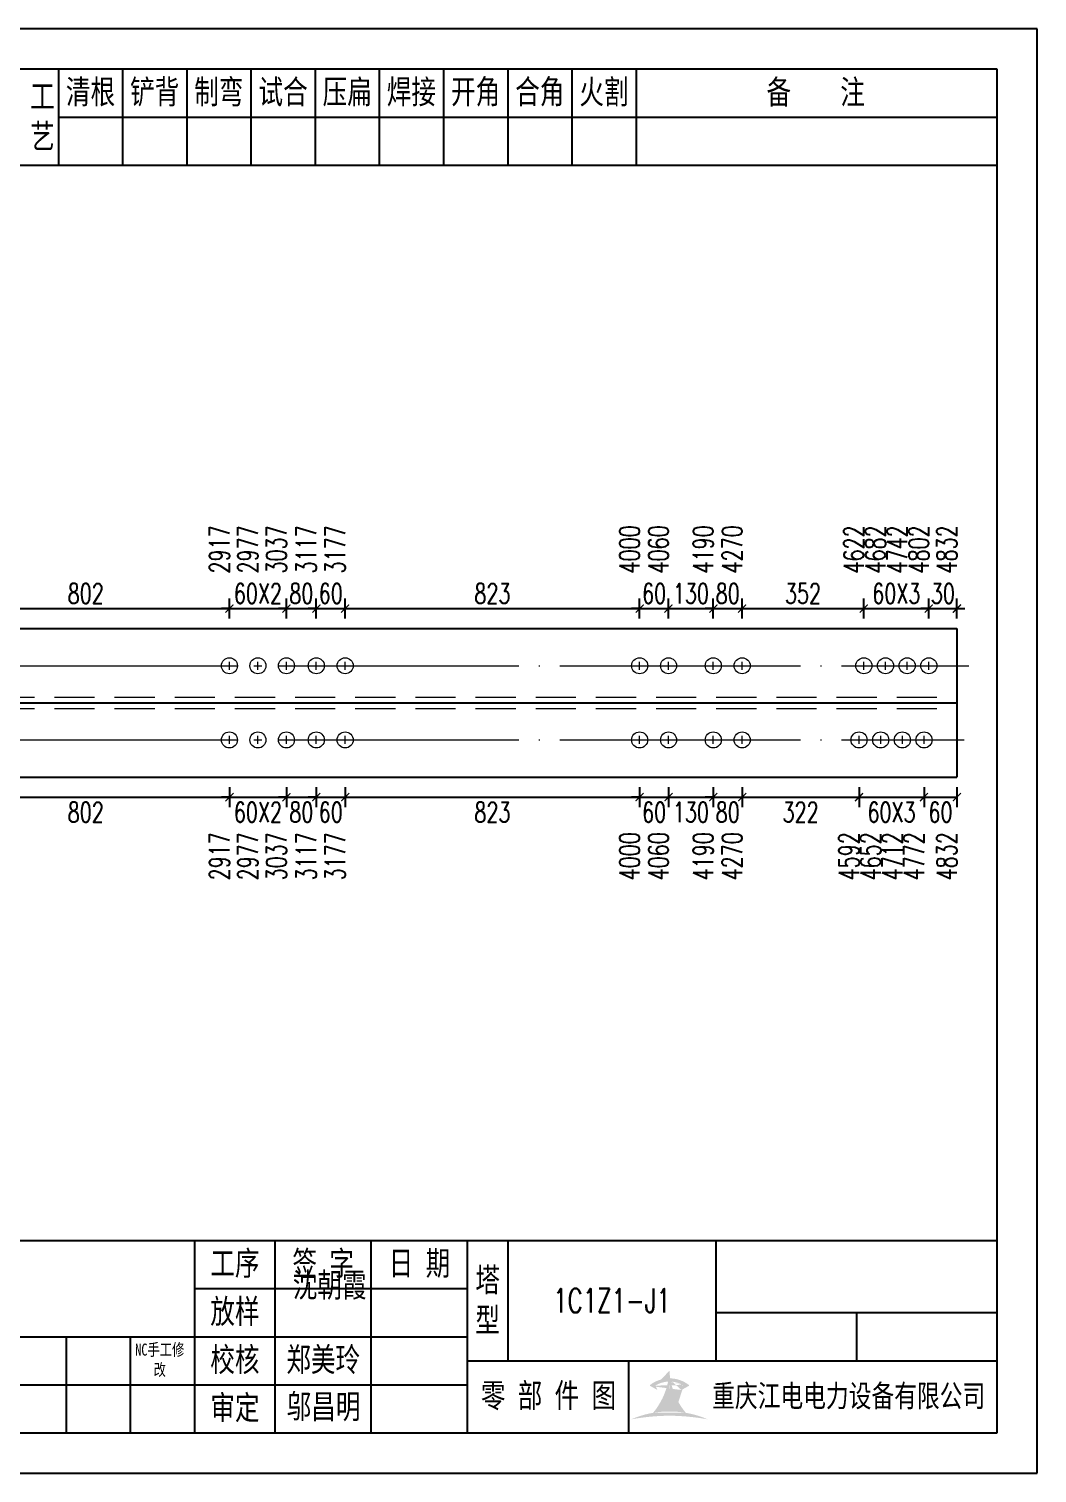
# Model space of a CAD drawing. Header units: millimetres. Extents: x -524 to 9570, y -2481 to 180.
# Drawn here: x 444.3 to 570, y -1800 to -1620 of the extents above; entities that cross this region are included whole.
import ezdxf
from ezdxf.enums import TextEntityAlignment as Align

# ---------------------------------------------------------------- set-up
doc = ezdxf.new("R2010")
doc.units = ezdxf.units.MM
doc.header["$LTSCALE"] = 20
doc.header["$PDMODE"] = 1
doc.linetypes.add('DASHDOT2X', pattern=[1.75, 1.5, -0.125, 0, -0.125])
doc.linetypes.add('HIDDEN', pattern=[0.375, 0.25, -0.125])
for name, color, linetype, lineweight in [('1', 7, 'Continuous', 25), ('11', 1, 'Continuous', 13), ('2', 1, 'HIDDEN', 13), ('5', 7, 'Continuous', 13), ('7', 3, 'DASHDOT2X', 13)]:
    doc.layers.add(name, color=color, linetype=linetype, lineweight=lineweight)
doc.styles.get("Standard").update_dxf_attribs({"font": 'simplex', "width": 0.7, "bigfont": 'gbhzfs.shx'})
doc.styles.add('TITLE_TXT', font='simplex.shx', dxfattribs={"width": 0.75, "height": 2.5, "bigfont": 'gbhzfs.shx'})
doc.dimstyles.new('dimStyle4', dxfattribs={"dimtxt": 2.5, "dimasz": 1, "dimexe": 1.25, "dimexo": 0, "dimgap": 0.63, "dimtad": 2, "dimzin": 0, "dimdsep": 46, "dimtxsty": 'standard', "dimblk": 'ARCHTICK', "dimblk1": 'ARCHTICK', "dimblk2": 'ARCHTICK', "dimcen": 0.09, "dimadec": 0, "dimazin": 0, "dimtfac": 1, "dimtdec": 1, "dimtix": 1, "dimtmove": 2, "dimatfit": 3, "dimfxl": 0, "dimtolj": 1, "dimtzin": 0, "dimarcsym": 0})
doc.dimstyles.get("Standard").update_dxf_attribs({"dimtxt": 2.5, "dimasz": 1, "dimexe": 1.25, "dimexo": 0, "dimgap": 0.63, "dimtad": 1, "dimzin": 0, "dimdsep": 46, "dimtxsty": 'standard', "dimblk": 'ARCHTICK', "dimblk1": 'ARCHTICK', "dimblk2": 'ARCHTICK', "dimcen": 0.09, "dimadec": 0, "dimazin": 0, "dimtfac": 1, "dimtdec": 1, "dimtix": 1, "dimtmove": 2, "dimatfit": 3, "dimfxl": 0, "dimtolj": 1, "dimtzin": 0, "dimarcsym": 0})

# ---------------------------------------------------------------- blocks, each defined once
blk = doc.blocks.new('A$C1E394B87')
for p, q in [((270, 180), (0, 180)), ((270, 0), (270, 180)), ((0, 0), (270, 0))]:
    blk.add_line(p, q)
blk = doc.blocks.new('JgCard')
h = blk.add_hatch(color=256)
edge = h.paths.add_edge_path()
edge.add_arc((223.8016524729837, -21.84717885384339), 29.00860721842082, 79.81716678233735, 89.27812697573944)
edge.add_arc((224.5325955616654, -21.84717885384339), 29.00860721842082, 90.72187302426055, 100.1828332176626)
edge.add_arc((224.0279874541857, -3.830853464385541), 11.50536553551401, 89.30709440376557, 113.6959925615352, ccw=False)
edge.add_arc((224.3062605804644, -3.830853464385541), 11.50536553551401, 66.30400743846491, 90.69290559623443, ccw=False)
edge = h.paths.add_edge_path()
edge.add_arc((233.0302112674253, 13.18449056462987), 8.873034629199061, 191.5208225546964, 219.6965150385776)
edge.add_arc((215.3040367672247, 13.18449056462987), 8.873034629199061, 320.3034849614224, 348.4791774453036)
edge.add_arc((214.0326012329333, 11.43447699248611), 10.13453382683302, 338.1301204334909, 359.9154198731663)
edge.add_arc((234.3016468017167, 11.43447699248611), 10.13453382683302, 180.0845801266699, 201.8698795665091)
edge.add_line((225.937925765641, 10.90576856469295), (225.6552856147136, 10.35609493506945))
edge.add_arc((224.1679533083088, 7.853493107532699), 3.957321353349253, 91.41975307934291, 127.4827228769255)
edge.add_arc((215.3040367672247, 13.18449056462987), 8.873034629199061, 351.0860103832611, 357.2867084751834)
edge.add_line((222.396322269009, 10.90576856469295), (222.6789624199364, 10.35609493506945))
edge.add_line((222.6789624199364, 10.35609493506945), (221.7697188924139, 10.86032854938844))
edge.add_line((225.6552856147136, 10.35609493506945), (226.5654915637542, 10.86086227359522))
edge.add_arc((224.2330238305049, 7.883670059543192), 3.536460377387214, 93.80567765797379, 121.2894356209631)
edge.add_arc((224.1012242041452, 7.883670059543192), 3.536460377387214, 58.7105643790368, 86.1943223420262)
edge.add_arc((224.1679533083088, 7.853493107532699), 3.957321353349253, 52.53023982105776, 88.60436076552203)
edge.add_arc((233.0302112674253, 13.18449056462987), 8.873034629199061, 182.7132915248167, 188.9137221835162)
edge.add_line((224.1671240173246, 11.44943760304955), (224.1671240173246, 11.41951638194644))
blk.add_hatch(color=256).paths.add_polyline_path([(224.1671240173246, 11.41951638190653, 0.09534363958971465), (224.8964730213393, 7.65936347788454, -0.02857973389665951), (226.2029576453306, 7.517096850535836, -0.1235627947319866), (224.3359488967444, 11.41233217421416, -0.1204986991669159), (225.937925765641, 10.90576856469295), (225.6552856147136, 10.35609493506945), (226.5654915637542, 10.86086227359522, 0.5402417223769541), (226.575360567148, 10.99431825130466, 0.158715983985349), (224.2643381876442, 11.80964050730302, -0.02706108524003999), (224.1671240173246, 12.76445731824299, -0.02706225299216489), (224.0699034296731, 11.80959959181416, 0.1586661026302013), (221.7598355252794, 10.99377351487396, 0.5401762534625951), (221.7697205382283, 10.86032763670437, -5.881062471050359e-06), (221.7697188924139, 10.86032854938844), (222.6789624199364, 10.35609493506945), (222.396322269009, 10.90576856469295, -0.1204986991669226), (223.9982991379056, 11.41233217421416, -0.1235627947319868), (222.1312903893195, 7.517096850535836, -0.0285797338966575), (223.4377750133108, 7.65936347788454, 0.09534363958971454)])
for p, q in [((265, 175), (25, 175)), ((148, 175), (148, 163)), ((156, 175), (156, 163)), ((164, 175), (164, 163)), ((172, 175), (172, 163)), ((180, 175), (180, 163)), ((188, 175), (188, 163)), ((196, 175), (196, 163)), ((204, 175), (204, 163)), ((212, 175), (212, 163)), ((220, 175), (220, 163)), ((265, 5), (265, 175)), ((148, 169), (265, 169)), ((25, 163), (265, 163)), ((25, 29), (265, 29)), ((165, 5), (165, 29)), ((175, 5), (175, 29)), ((187, 5), (187, 29)), ((199, 5), (199, 29)), ((204, 29), (204, 14)), ((230, 14), (230, 29)), ((165, 23), (199, 23)), ((230, 20), (265, 20)), ((247.5, 20), (247.5, 14)), ((67, 17), (165, 17)), ((149, 5), (149, 17)), ((157, 5), (157, 17)), ((165, 17), (199, 17)), ((199, 14), (265, 14)), ((219.0802760739607, 14), (219.0802760739607, 5)), ((65, 11), (165, 11)), ((165, 11), (199, 11)), ((25, 5), (265, 5))]:
    blk.add_line(p, q)
blk.add_point((145, 96))
blk.add_blockref('A$C1E394B87', (0, 0))
at = {"attachment_point": 5, "style": 'TITLE_TXT'}
for s, insert, char_height, width in [('{\\fSimHei|b0|i0|c134|p2;工\\P艺}', (146, 169), 3, 4), ('{\\fSimHei|b0|i0|c134|p2;清根}', (152, 172), 3, 8), ('{\\fSimHei|b0|i0|c134|p2;铲背}', (160, 172), 3, 8), ('{\\fSimHei|b0|i0|c134|p2;制弯}', (168, 172), 3, 8.000000000000028), ('{\\fSimHei|b0|i0|c134|p2;试合}', (176, 172), 3, 8), ('{\\fSimHei|b0|i0|c134|p2;压扁}', (184, 172), 3, 8), ('{\\fSimHei|b0|i0|c134|p2;焊接}', (192, 172), 3, 8), ('{\\fSimHei|b0|i0|c134|p2;开角}', (200, 172), 3, 8.000000000000057), ('{\\fSimHei|b0|i0|c134|p2;合角}', (208, 172), 3, 8), ('{\\fSimHei|b0|i0|c134|p2;火割}', (216, 172), 3, 8), ('{\\fSimHei|b0|i0|c134|p2;备    注}', (242.3967818627186, 171.9765054582008), 3, 22), ('{\\fSimHei|b0|i0|c134|p2;工序}', (170, 26), 3, 10), ('{\\fSimHei|b0|i0|c134|p2;签 字}', (181, 26), 3, 12), ('{\\fSimHei|b0|i0|c134|p2;日 期}', (193, 26), 3, 12), ('{\\fSimHei|b0|i0|c134|p2;^I沈朝霞}', (181.0520504248258, 23.27747906449889), 3, 12), ('{\\fSimHei|b0|i0|c134|p2;塔\\P型}', (201.5, 21.5), 3, 5.000000000000028), ('{\\fSimHei|b0|i0|c134|p2;放样}', (170, 20), 3, 10), ('{\\fSimHei|b0|i0|c134|p2;NC手工修改}', (160.6311373906198, 14.05820252967675), 1.5, 6.204069777279955), ('{\\fSimHei|b0|i0|c134|p2;校核}', (170, 14), 3, 10.00000000000003), ('{\\fSimHei|b0|i0|c134|p2;郑美玲}', (181, 14), 3, 12), ('{\\fSimHei|b0|i0|c134|p2;零 部 件 图}', (209.0827348158753, 9.5), 3, 30.76131175444226), ('{\\fSimHei|b0|i0|c134|p2;重庆江电电力设备有限公司}', (246.5086378857131, 9.475432444103376), 2.772000000000001, 63.29400000000002), ('{\\fSimHei|b0|i0|c134|p2;审定}', (170, 8), 3, 10), ('{\\fSimHei|b0|i0|c134|p2;邬昌明}', (181.0428184060297, 8.12303372435349), 3, 12)]:
    blk.add_mtext(s, dxfattribs=dict(at, insert=insert, char_height=char_height, width=width))
blk = doc.blocks.new('M20')
for p, q in [((-0.5, 0), (0.5, 0)), ((0, -0.5), (0, 0.5))]:
    blk.add_line(p, q)
blk.add_circle((0, 0), 1)
blk = doc.blocks.new('_ArchTick')
at = {"color": 0, "linetype": 'ByBlock', "const_width": 0.15}
blk.add_lwpolyline([(-0.5, -0.5), (0.5, 0.5)], dxfattribs=at)
blk = doc.blocks.new('*D1029')
at = {"layer": '11', "color": 0, "lineweight": -2}
for p, q in [((433.4837311065021, -1714.500012380202), (433.4837311065021, -1717.000012380202)), ((469.3161072532239, -1714.500012380202), (469.3161072532239, -1717.000012380202)), ((433.4837311065021, -1715.750012380202), (469.3161072532239, -1715.750012380202))]:
    blk.add_line(p, q, dxfattribs=at)
at = {"layer": 'Defpoints', "color": 0}
for p in [(433.4837311065021, -1714.500012380202), (469.3161072532239, -1714.500012380202), (469.3161072532239, -1715.750012380202)]:
    blk.add_point(p, dxfattribs=at)
at = {"layer": '11', "color": 0, "lineweight": -2, "rotation": 180}
blk.add_blockref('_ArchTick', (433.4837311065021, -1715.750012380202), dxfattribs=at)
at = {"layer": '11', "color": 0, "lineweight": -2}
blk.add_blockref('_ArchTick', (469.3161072532239, -1715.750012380202), dxfattribs=at)
at = {"layer": '11', "color": 0, "insert": (451.399919179863, -1717.630012380202), "char_height": 2.5, "attachment_point": 5}
blk.add_mtext('\\A1;802', dxfattribs=at)
blk = doc.blocks.new('*D1030')
at = {"layer": '11', "color": 0, "lineweight": -2}
for p, q in [((469.3161072532239, -1714.500012380202), (469.3161072532239, -1717.000012380202)), ((476.4161072532224, -1714.500012380202), (476.4161072532224, -1717.000012380202)), ((469.3161072532239, -1715.750012380202), (468.3161072532239, -1715.750012380202)), ((469.3161072532239, -1715.750012380202), (476.4161072532224, -1715.750012380202)), ((476.4161072532224, -1715.750012380202), (477.4161072532224, -1715.750012380202))]:
    blk.add_line(p, q, dxfattribs=at)
at = {"layer": 'Defpoints', "color": 0}
for p in [(469.3161072532239, -1714.500012380202), (476.4161072532224, -1714.500012380202), (476.4161072532224, -1715.750012380202)]:
    blk.add_point(p, dxfattribs=at)
at = {"layer": '11', "color": 0, "lineweight": -2}
blk.add_blockref('_ArchTick', (469.3161072532239, -1715.750012380202), dxfattribs=at)
at = {"layer": '11', "color": 0, "lineweight": -2, "rotation": 180}
blk.add_blockref('_ArchTick', (476.4161072532224, -1715.750012380202), dxfattribs=at)
at = {"layer": '11', "color": 0, "insert": (472.8661072532232, -1717.630012380202), "char_height": 2.5, "attachment_point": 5}
blk.add_mtext('\\A1;60X2', dxfattribs=at)
blk = doc.blocks.new('*D1031')
at = {"layer": '11', "color": 0, "lineweight": -2}
for p, q in [((476.4161072532224, -1714.500012380202), (476.4161072532224, -1717.000012380202)), ((480.1412591965418, -1714.500012380202), (480.1412591965418, -1717.000012380202)), ((476.4161072532224, -1715.750012380202), (475.4161072532224, -1715.750012380202)), ((476.4161072532224, -1715.750012380202), (480.1412591965418, -1715.750012380202)), ((480.1412591965418, -1715.750012380202), (481.1412591965418, -1715.750012380202))]:
    blk.add_line(p, q, dxfattribs=at)
at = {"layer": 'Defpoints', "color": 0}
for p in [(476.4161072532224, -1714.500012380202), (480.1412591965418, -1714.500012380202), (480.1412591965418, -1715.750012380202)]:
    blk.add_point(p, dxfattribs=at)
at = {"layer": '11', "color": 0, "lineweight": -2}
blk.add_blockref('_ArchTick', (476.4161072532224, -1715.750012380202), dxfattribs=at)
at = {"layer": '11', "color": 0, "lineweight": -2, "rotation": 180}
blk.add_blockref('_ArchTick', (480.1412591965418, -1715.750012380202), dxfattribs=at)
at = {"layer": '11', "color": 0, "insert": (478.2786832248821, -1717.630012380202), "char_height": 2.5, "attachment_point": 5}
blk.add_mtext('\\A1;80', dxfattribs=at)
blk = doc.blocks.new('*D1032')
at = {"layer": '11', "color": 0, "lineweight": -2}
for p, q in [((480.1412591965418, -1714.500012380202), (480.1412591965418, -1717.000012380202)), ((483.7412591965403, -1714.500012380202), (483.7412591965403, -1717.000012380202)), ((480.1412591965418, -1715.750012380202), (479.1412591965418, -1715.750012380202)), ((480.1412591965418, -1715.750012380202), (483.7412591965403, -1715.750012380202)), ((483.7412591965403, -1715.750012380202), (484.7412591965403, -1715.750012380202))]:
    blk.add_line(p, q, dxfattribs=at)
at = {"layer": 'Defpoints', "color": 0}
for p in [(480.1412591965418, -1714.500012380202), (483.7412591965403, -1714.500012380202), (483.7412591965403, -1715.750012380202)]:
    blk.add_point(p, dxfattribs=at)
at = {"layer": '11', "color": 0, "lineweight": -2}
blk.add_blockref('_ArchTick', (480.1412591965418, -1715.750012380202), dxfattribs=at)
at = {"layer": '11', "color": 0, "lineweight": -2, "rotation": 180}
blk.add_blockref('_ArchTick', (483.7412591965403, -1715.750012380202), dxfattribs=at)
at = {"layer": '11', "color": 0, "insert": (481.9412591965411, -1717.630012380202), "char_height": 2.5, "attachment_point": 5}
blk.add_mtext('\\A1;60', dxfattribs=at)
blk = doc.blocks.new('*D1033')
at = {"layer": '11', "color": 0, "lineweight": -2}
for p, q in [((483.7412591965403, -1714.500012380202), (483.7412591965403, -1717.000012380202)), ((520.4514877283837, -1714.500012380202), (520.4514877283837, -1717.000012380202)), ((483.7412591965403, -1715.750012380202), (520.4514877283837, -1715.750012380202))]:
    blk.add_line(p, q, dxfattribs=at)
at = {"layer": 'Defpoints', "color": 0}
for p in [(483.7412591965403, -1714.500012380202), (520.4514877283837, -1714.500012380202), (520.4514877283837, -1715.750012380202)]:
    blk.add_point(p, dxfattribs=at)
at = {"layer": '11', "color": 0, "lineweight": -2, "rotation": 180}
blk.add_blockref('_ArchTick', (483.7412591965403, -1715.750012380202), dxfattribs=at)
at = {"layer": '11', "color": 0, "lineweight": -2}
blk.add_blockref('_ArchTick', (520.4514877283837, -1715.750012380202), dxfattribs=at)
at = {"layer": '11', "color": 0, "insert": (502.096373462462, -1717.630012380202), "char_height": 2.5, "attachment_point": 5}
blk.add_mtext('\\A1;823', dxfattribs=at)
blk = doc.blocks.new('*D1034')
at = {"layer": '11', "color": 0, "lineweight": -2}
for p, q in [((520.4514877283837, -1714.500012380202), (520.4514877283837, -1717.000012380202)), ((524.0514877283822, -1714.500012380202), (524.0514877283822, -1717.000012380202)), ((520.4514877283837, -1715.750012380202), (519.4514877283837, -1715.750012380202)), ((520.4514877283837, -1715.750012380202), (524.0514877283822, -1715.750012380202)), ((524.0514877283822, -1715.750012380202), (525.0514877283822, -1715.750012380202))]:
    blk.add_line(p, q, dxfattribs=at)
at = {"layer": 'Defpoints', "color": 0}
for p in [(520.4514877283837, -1714.500012380202), (524.0514877283822, -1714.500012380202), (524.0514877283822, -1715.750012380202)]:
    blk.add_point(p, dxfattribs=at)
at = {"layer": '11', "color": 0, "lineweight": -2}
blk.add_blockref('_ArchTick', (520.4514877283837, -1715.750012380202), dxfattribs=at)
at = {"layer": '11', "color": 0, "lineweight": -2, "rotation": 180}
blk.add_blockref('_ArchTick', (524.0514877283822, -1715.750012380202), dxfattribs=at)
at = {"layer": '11', "color": 0, "insert": (522.2514877283829, -1717.630012380202), "char_height": 2.5, "attachment_point": 5}
blk.add_mtext('\\A1;60', dxfattribs=at)
blk = doc.blocks.new('*D1035')
at = {"layer": '11', "color": 0, "lineweight": -2}
for p, q in [((524.0514877283822, -1714.500012380202), (524.0514877283822, -1717.000012380202)), ((529.6300115795857, -1714.500012380202), (529.6300115795857, -1717.000012380202)), ((524.0514877283822, -1715.750012380202), (529.6300115795857, -1715.750012380202))]:
    blk.add_line(p, q, dxfattribs=at)
at = {"layer": 'Defpoints', "color": 0}
for p in [(524.0514877283822, -1714.500012380202), (529.6300115795857, -1714.500012380202), (529.6300115795857, -1715.750012380202)]:
    blk.add_point(p, dxfattribs=at)
at = {"layer": '11', "color": 0, "lineweight": -2, "rotation": 180}
blk.add_blockref('_ArchTick', (524.0514877283822, -1715.750012380202), dxfattribs=at)
at = {"layer": '11', "color": 0, "lineweight": -2}
blk.add_blockref('_ArchTick', (529.6300115795857, -1715.750012380202), dxfattribs=at)
at = {"layer": '11', "color": 0, "insert": (526.840749653984, -1717.630012380202), "char_height": 2.5, "attachment_point": 5}
blk.add_mtext('\\A1;130', dxfattribs=at)
blk = doc.blocks.new('*D1036')
at = {"layer": '11', "color": 0, "lineweight": -2}
for p, q in [((529.6300115795857, -1714.500012380202), (529.6300115795857, -1717.000012380202)), ((533.2300115795879, -1714.500012380202), (533.2300115795879, -1717.000012380202)), ((529.6300115795857, -1715.750012380202), (528.6300115795857, -1715.750012380202)), ((529.6300115795857, -1715.750012380202), (533.2300115795879, -1715.750012380202)), ((533.2300115795879, -1715.750012380202), (534.2300115795879, -1715.750012380202))]:
    blk.add_line(p, q, dxfattribs=at)
at = {"layer": 'Defpoints', "color": 0}
for p in [(529.6300115795857, -1714.500012380202), (533.2300115795879, -1714.500012380202), (533.2300115795879, -1715.750012380202)]:
    blk.add_point(p, dxfattribs=at)
at = {"layer": '11', "color": 0, "lineweight": -2}
blk.add_blockref('_ArchTick', (529.6300115795857, -1715.750012380202), dxfattribs=at)
at = {"layer": '11', "color": 0, "lineweight": -2, "rotation": 180}
blk.add_blockref('_ArchTick', (533.2300115795879, -1715.750012380202), dxfattribs=at)
at = {"layer": '11', "color": 0, "insert": (531.4300115795868, -1717.630012380202), "char_height": 2.5, "attachment_point": 5}
blk.add_mtext('\\A1;80', dxfattribs=at)
blk = doc.blocks.new('*D1037')
at = {"layer": '11', "color": 0, "lineweight": -2}
for p, q in [((533.2300115795879, -1714.500012380202), (533.2300115795879, -1717.000012380202)), ((547.8000266050767, -1714.500012380202), (547.8000266050767, -1717.000012380202)), ((533.2300115795879, -1715.750012380202), (547.8000266050767, -1715.750012380202))]:
    blk.add_line(p, q, dxfattribs=at)
at = {"layer": 'Defpoints', "color": 0}
for p in [(533.2300115795879, -1714.500012380202), (547.8000266050767, -1714.500012380202), (547.8000266050767, -1715.750012380202)]:
    blk.add_point(p, dxfattribs=at)
at = {"layer": '11', "color": 0, "lineweight": -2, "rotation": 180}
blk.add_blockref('_ArchTick', (533.2300115795879, -1715.750012380202), dxfattribs=at)
at = {"layer": '11', "color": 0, "lineweight": -2}
blk.add_blockref('_ArchTick', (547.8000266050767, -1715.750012380202), dxfattribs=at)
at = {"layer": '11', "color": 0, "insert": (540.5150190923323, -1717.630012380202), "char_height": 2.5, "attachment_point": 5}
blk.add_mtext('\\A1;322', dxfattribs=at)
blk = doc.blocks.new('*D1038')
at = {"layer": '11', "color": 0, "lineweight": -2}
for p, q in [((547.8000266050767, -1714.500012380202), (547.8000266050767, -1717.000012380202)), ((555.9000266050789, -1714.500012380202), (555.9000266050789, -1717.000012380202)), ((547.8000266050767, -1715.750012380202), (555.9000266050789, -1715.750012380202))]:
    blk.add_line(p, q, dxfattribs=at)
at = {"layer": 'Defpoints', "color": 0}
for p in [(547.8000266050767, -1714.500012380202), (555.9000266050789, -1714.500012380202), (555.9000266050789, -1715.750012380202)]:
    blk.add_point(p, dxfattribs=at)
at = {"layer": '11', "color": 0, "lineweight": -2, "rotation": 180}
blk.add_blockref('_ArchTick', (547.8000266050767, -1715.750012380202), dxfattribs=at)
at = {"layer": '11', "color": 0, "lineweight": -2}
blk.add_blockref('_ArchTick', (555.9000266050789, -1715.750012380202), dxfattribs=at)
at = {"layer": '11', "color": 0, "insert": (551.8500266050778, -1717.630012380202), "char_height": 2.5, "attachment_point": 5}
blk.add_mtext('\\A1;60X3', dxfattribs=at)
blk = doc.blocks.new('*D1039')
at = {"layer": '11', "color": 0, "lineweight": -2}
for p, q in [((555.9000266050789, -1714.500012380202), (555.9000266050789, -1717.000012380202)), ((560.0000266050774, -1714.500012380202), (560.0000266050774, -1717.000012380202)), ((555.9000266050789, -1715.750012380202), (560.0000266050774, -1715.750012380202))]:
    blk.add_line(p, q, dxfattribs=at)
at = {"layer": 'Defpoints', "color": 0}
for p in [(555.9000266050789, -1714.500012380202), (560.0000266050774, -1714.500012380202), (560.0000266050774, -1715.750012380202)]:
    blk.add_point(p, dxfattribs=at)
at = {"layer": '11', "color": 0, "lineweight": -2, "rotation": 180}
blk.add_blockref('_ArchTick', (555.9000266050789, -1715.750012380202), dxfattribs=at)
at = {"layer": '11', "color": 0, "lineweight": -2}
blk.add_blockref('_ArchTick', (560.0000266050774, -1715.750012380202), dxfattribs=at)
at = {"layer": '11', "color": 0, "insert": (557.9500266050782, -1717.630012380202), "char_height": 2.5, "attachment_point": 5}
blk.add_mtext('\\A1;60', dxfattribs=at)
blk = doc.blocks.new('*D1047')
at = {"layer": '11', "color": 0, "lineweight": -2}
for p, q in [((469.3161072532239, -1693.500012380202), (469.3161072532239, -1691.000012380202)), ((476.4161072532224, -1693.500012380202), (476.4161072532224, -1691.000012380202)), ((469.3161072532239, -1692.250012380202), (468.3161072532239, -1692.250012380202)), ((469.3161072532239, -1692.250012380202), (476.4161072532224, -1692.250012380202)), ((476.4161072532224, -1692.250012380202), (477.4161072532224, -1692.250012380202))]:
    blk.add_line(p, q, dxfattribs=at)
at = {"layer": 'Defpoints', "color": 0}
for p in [(469.3161072532239, -1693.500012380202), (476.4161072532224, -1692.250012380202), (476.4161072532224, -1693.500012380202)]:
    blk.add_point(p, dxfattribs=at)
at = {"layer": '11', "color": 0, "lineweight": -2}
blk.add_blockref('_ArchTick', (469.3161072532239, -1692.250012380202), dxfattribs=at)
at = {"layer": '11', "color": 0, "lineweight": -2, "rotation": 180}
blk.add_blockref('_ArchTick', (476.4161072532224, -1692.250012380202), dxfattribs=at)
at = {"layer": '11', "color": 0, "insert": (472.8661072532232, -1690.370012380202), "char_height": 2.5, "attachment_point": 5}
blk.add_mtext('\\A1;60X2', dxfattribs=at)
blk = doc.blocks.new('*D1048')
at = {"layer": '11', "color": 0, "lineweight": -2}
for p, q in [((476.4161072532224, -1693.500012380202), (476.4161072532224, -1691.000012380202)), ((480.1412591965418, -1693.500012380202), (480.1412591965418, -1691.000012380202)), ((476.4161072532224, -1692.250012380202), (475.4161072532224, -1692.250012380202)), ((476.4161072532224, -1692.250012380202), (480.1412591965418, -1692.250012380202)), ((480.1412591965418, -1692.250012380202), (481.1412591965418, -1692.250012380202))]:
    blk.add_line(p, q, dxfattribs=at)
at = {"layer": 'Defpoints', "color": 0}
for p in [(476.4161072532224, -1693.500012380202), (480.1412591965418, -1692.250012380202), (480.1412591965418, -1693.500012380202)]:
    blk.add_point(p, dxfattribs=at)
at = {"layer": '11', "color": 0, "lineweight": -2}
blk.add_blockref('_ArchTick', (476.4161072532224, -1692.250012380202), dxfattribs=at)
at = {"layer": '11', "color": 0, "lineweight": -2, "rotation": 180}
blk.add_blockref('_ArchTick', (480.1412591965418, -1692.250012380202), dxfattribs=at)
at = {"layer": '11', "color": 0, "insert": (478.2786832248821, -1690.370012380202), "char_height": 2.5, "attachment_point": 5}
blk.add_mtext('\\A1;80', dxfattribs=at)
blk = doc.blocks.new('*D1049')
at = {"layer": '11', "color": 0, "lineweight": -2}
for p, q in [((480.1412591965418, -1693.500012380202), (480.1412591965418, -1691.000012380202)), ((483.7412591965403, -1693.500012380202), (483.7412591965403, -1691.000012380202)), ((480.1412591965418, -1692.250012380202), (479.1412591965418, -1692.250012380202)), ((480.1412591965418, -1692.250012380202), (483.7412591965403, -1692.250012380202)), ((483.7412591965403, -1692.250012380202), (484.7412591965403, -1692.250012380202))]:
    blk.add_line(p, q, dxfattribs=at)
at = {"layer": 'Defpoints', "color": 0}
for p in [(480.1412591965418, -1693.500012380202), (483.7412591965403, -1692.250012380202), (483.7412591965403, -1693.500012380202)]:
    blk.add_point(p, dxfattribs=at)
at = {"layer": '11', "color": 0, "lineweight": -2}
blk.add_blockref('_ArchTick', (480.1412591965418, -1692.250012380202), dxfattribs=at)
at = {"layer": '11', "color": 0, "lineweight": -2, "rotation": 180}
blk.add_blockref('_ArchTick', (483.7412591965403, -1692.250012380202), dxfattribs=at)
at = {"layer": '11', "color": 0, "insert": (481.9412591965411, -1690.370012380202), "char_height": 2.5, "attachment_point": 5}
blk.add_mtext('\\A1;60', dxfattribs=at)
blk = doc.blocks.new('*D1051')
at = {"layer": '11', "color": 0, "lineweight": -2}
for p, q in [((520.4514877283837, -1693.500012380202), (520.4514877283837, -1691.000012380202)), ((524.0514877283822, -1693.500012380202), (524.0514877283822, -1691.000012380202)), ((520.4514877283837, -1692.250012380202), (519.4514877283837, -1692.250012380202)), ((520.4514877283837, -1692.250012380202), (524.0514877283822, -1692.250012380202)), ((524.0514877283822, -1692.250012380202), (525.0514877283822, -1692.250012380202))]:
    blk.add_line(p, q, dxfattribs=at)
at = {"layer": 'Defpoints', "color": 0}
for p in [(520.4514877283837, -1693.500012380202), (524.0514877283822, -1692.250012380202), (524.0514877283822, -1693.500012380202)]:
    blk.add_point(p, dxfattribs=at)
at = {"layer": '11', "color": 0, "lineweight": -2}
blk.add_blockref('_ArchTick', (520.4514877283837, -1692.250012380202), dxfattribs=at)
at = {"layer": '11', "color": 0, "lineweight": -2, "rotation": 180}
blk.add_blockref('_ArchTick', (524.0514877283822, -1692.250012380202), dxfattribs=at)
at = {"layer": '11', "color": 0, "insert": (522.2514877283829, -1690.370012380202), "char_height": 2.5, "attachment_point": 5}
blk.add_mtext('\\A1;60', dxfattribs=at)
blk = doc.blocks.new('*D1053')
at = {"layer": '11', "color": 0, "lineweight": -2}
for p, q in [((529.6300115795857, -1693.500012380202), (529.6300115795857, -1691.000012380202)), ((533.2300115795879, -1693.500012380202), (533.2300115795879, -1691.000012380202)), ((529.6300115795857, -1692.250012380202), (528.6300115795857, -1692.250012380202)), ((529.6300115795857, -1692.250012380202), (533.2300115795879, -1692.250012380202)), ((533.2300115795879, -1692.250012380202), (534.2300115795879, -1692.250012380202))]:
    blk.add_line(p, q, dxfattribs=at)
at = {"layer": 'Defpoints', "color": 0}
for p in [(529.6300115795857, -1693.500012380202), (533.2300115795879, -1692.250012380202), (533.2300115795879, -1693.500012380202)]:
    blk.add_point(p, dxfattribs=at)
at = {"layer": '11', "color": 0, "lineweight": -2}
blk.add_blockref('_ArchTick', (529.6300115795857, -1692.250012380202), dxfattribs=at)
at = {"layer": '11', "color": 0, "lineweight": -2, "rotation": 180}
blk.add_blockref('_ArchTick', (533.2300115795879, -1692.250012380202), dxfattribs=at)
at = {"layer": '11', "color": 0, "insert": (531.4300115795868, -1690.370012380202), "char_height": 2.5, "attachment_point": 5}
blk.add_mtext('\\A1;80', dxfattribs=at)
blk = doc.blocks.new('*D1056')
at = {"layer": '11', "color": 0, "lineweight": -2}
for p, q in [((556.5000266050774, -1693.500012380202), (556.5000266050774, -1691.000012380202)), ((560.0000266050774, -1693.500012380202), (560.0000266050774, -1691.000012380202)), ((556.5000266050774, -1692.250012380202), (555.5000266050774, -1692.250012380202)), ((556.5000266050774, -1692.250012380202), (560.0000266050774, -1692.250012380202)), ((560.0000266050774, -1692.250012380202), (561.0000266050774, -1692.250012380202))]:
    blk.add_line(p, q, dxfattribs=at)
at = {"layer": 'Defpoints', "color": 0}
for p in [(556.5000266050774, -1693.500012380202), (560.0000266050774, -1692.250012380202), (560.0000266050774, -1693.500012380202)]:
    blk.add_point(p, dxfattribs=at)
at = {"layer": '11', "color": 0, "lineweight": -2}
blk.add_blockref('_ArchTick', (556.5000266050774, -1692.250012380202), dxfattribs=at)
at = {"layer": '11', "color": 0, "lineweight": -2, "rotation": 180}
blk.add_blockref('_ArchTick', (560.0000266050774, -1692.250012380202), dxfattribs=at)
at = {"layer": '11', "color": 0, "insert": (558.2500266050774, -1690.370012380202), "char_height": 2.5, "attachment_point": 5}
blk.add_mtext('\\A1;30', dxfattribs=at)

msp = doc.modelspace()

# ---------------------------------------------------------------- linework, layer by layer
at = {"layer": '1'}
for p, q in [((335.0000266050774, -1694.750012380202), (560.0000266050774, -1694.750012380202)), ((560.0000266050774, -1694.750012380202), (560.0000266050774, -1713.250012380202)), ((335.0000266050774, -1704.000012380202), (560.0000266050774, -1704.000012380202)), ((335.0000266050774, -1713.250012380202), (560.0000266050774, -1713.250012380202))]:
    msp.add_line(p, q, dxfattribs=at)
at = {"layer": '2'}
for p, q in [((335.0000266050774, -1703.306262380202), (560.0000266050774, -1703.306262380202)), ((335.0000266050774, -1704.693762380202), (560.0000266050774, -1704.693762380202))]:
    msp.add_line(p, q, dxfattribs=at)
at = {"layer": '7'}
for p, q in [((335.0000266050774, -1699.375012380202), (561.5000266050774, -1699.375012380202)), ((335.0000266050774, -1708.625012380202), (560.9000266050789, -1708.625012380202))]:
    msp.add_line(p, q, dxfattribs=at)

# ---------------------------------------------------------------- block references
at = {"layer": '1'}
msp.add_blockref('JgCard', (300.0000266050774, -1800.000012380202), dxfattribs=at)
at = {"layer": '5'}
for p in [(469.3161072532239, -1699.375012380202), (472.8661072532232, -1699.375012380202), (476.4161072532224, -1699.375012380202), (480.1412591965418, -1699.375012380202), (483.7412591965403, -1699.375012380202), (520.4514877283837, -1699.375012380202), (524.0514877283822, -1699.375012380202), (529.6300115795857, -1699.375012380202), (533.2300115795879, -1699.375012380202), (548.4000266050789, -1699.375012380202), (551.100026605076, -1699.375012380202), (553.8000266050767, -1699.375012380202), (556.5000266050774, -1699.375012380202), (469.3161072532239, -1708.625012380202), (472.8661072532232, -1708.625012380202), (476.4161072532224, -1708.625012380202), (480.1412591965418, -1708.625012380202), (483.7412591965403, -1708.625012380202), (520.4514877283837, -1708.625012380202), (524.0514877283822, -1708.625012380202), (529.6300115795857, -1708.625012380202), (533.2300115795879, -1708.625012380202), (547.8000266050767, -1708.625012380202), (550.5000266050774, -1708.625012380202), (553.2000266050782, -1708.625012380202), (555.9000266050789, -1708.625012380202)]:
    msp.add_blockref('M20', p, dxfattribs=at)

# ---------------------------------------------------------------- texts
at = {"layer": '1', "width": 0.7}
for s, p in [('2917', (469.3161072532239, -1687.875012380202)), ('2977', (472.8661072532232, -1687.875012380202)), ('3037', (476.4161072532224, -1687.875012380202)), ('3117', (480.1412591965418, -1687.875012380202)), ('3177', (483.7412591965403, -1687.875012380202)), ('4000', (520.4514877283837, -1687.875012380202)), ('4060', (524.0514877283822, -1687.875012380202)), ('4190', (529.6300115795857, -1687.875012380202)), ('4270', (533.2300115795879, -1687.875012380202)), ('4622', (548.4000266050789, -1687.875012380202)), ('4682', (551.100026605076, -1687.875012380202)), ('4742', (553.8000266050767, -1687.875012380202)), ('4802', (556.5000266050774, -1687.875012380202)), ('4832', (560.0000266050774, -1687.875012380202))]:
    msp.add_text(s, height=2.5, rotation=90, dxfattribs=at).set_placement(p)
for s, p in [('2917', (469.3161072532239, -1720.125012380202)), ('2977', (472.8661072532232, -1720.125012380202)), ('3037', (476.4161072532224, -1720.125012380202)), ('3117', (480.1412591965418, -1720.125012380202)), ('3177', (483.7412591965403, -1720.125012380202)), ('4000', (520.4514877283837, -1720.125012380202)), ('4060', (524.0514877283822, -1720.125012380202)), ('4190', (529.6300115795857, -1720.125012380202)), ('4270', (533.2300115795879, -1720.125012380202)), ('4592', (547.8000266050767, -1720.125012380202)), ('4652', (550.5000266050774, -1720.125012380202)), ('4712', (553.2000266050782, -1720.125012380202)), ('4772', (555.9000266050789, -1720.125012380202)), ('4832', (560.0000266050774, -1720.125012380202))]:
    msp.add_text(s, height=2.5, rotation=90, dxfattribs=at).set_placement(p, align=Align.RIGHT)
msp.add_text('1C1Z1-J1', height=3, dxfattribs=at).set_placement((517.0000266050774, -1778.500012380202), align=Align.MIDDLE_CENTER)

# ---------------------------------------------------------------- dimensions: what is measured, and where the dimension line sits
at = {"layer": '11'}
for base, p1, p2, text in [((469.3161072532239, -1692.250012380202), (433.4837311065021, -1693.500012380202), (469.3161072532239, -1693.500012380202), '802'), ((520.4514877283837, -1692.250012380202), (483.7412591965403, -1693.500012380202), (520.4514877283837, -1693.500012380202), '823'), ((529.6300115795857, -1692.250012380202), (524.0514877283822, -1693.500012380202), (529.6300115795857, -1693.500012380202), '130'), ((548.4000266050789, -1692.250012380202), (533.2300115795879, -1693.500012380202), (548.4000266050789, -1693.500012380202), '352'), ((556.5000266050774, -1692.250012380202), (548.4000266050789, -1693.500012380202), (556.5000266050774, -1693.500012380202), '60X3')]:
    msp.add_linear_dim(base=base, p1=p1, p2=p2, text=text, dimstyle='standard', override={"dimtxt": 2.5}, dxfattribs=at).render()
for base, p1, p2, text, dimstyle, picture, middle in [((476.4161072532224, -1692.250012380202), (469.3161072532239, -1693.500012380202), (476.4161072532224, -1693.500012380202), '60X2', 'standard', '*D1047', (472.8661072532232, -1690.370012380202)), ((480.1412591965418, -1692.250012380202), (476.4161072532224, -1693.500012380202), (480.1412591965418, -1693.500012380202), '80', 'standard', '*D1048', (478.2786832248821, -1690.370012380202)), ((483.7412591965403, -1692.250012380202), (480.1412591965418, -1693.500012380202), (483.7412591965403, -1693.500012380202), '60', 'standard', '*D1049', (481.9412591965411, -1690.370012380202)), ((524.0514877283822, -1692.250012380202), (520.4514877283837, -1693.500012380202), (524.0514877283822, -1693.500012380202), '60', 'standard', '*D1051', (522.2514877283829, -1690.370012380202)), ((533.2300115795879, -1692.250012380202), (529.6300115795857, -1693.500012380202), (533.2300115795879, -1693.500012380202), '80', 'standard', '*D1053', (531.4300115795868, -1690.370012380202)), ((560.0000266050774, -1692.250012380202), (556.5000266050774, -1693.500012380202), (560.0000266050774, -1693.500012380202), '30', 'standard', '*D1056', (558.2500266050774, -1690.370012380202)), ((469.3161072532239, -1715.750012380202), (433.4837311065021, -1714.500012380202), (469.3161072532239, -1714.500012380202), '802', 'dimStyle4', '*D1029', (451.399919179863, -1717.630012380202)), ((476.4161072532224, -1715.750012380202), (469.3161072532239, -1714.500012380202), (476.4161072532224, -1714.500012380202), '60X2', 'dimStyle4', '*D1030', (472.8661072532232, -1717.630012380202)), ((480.1412591965418, -1715.750012380202), (476.4161072532224, -1714.500012380202), (480.1412591965418, -1714.500012380202), '80', 'dimStyle4', '*D1031', (478.2786832248821, -1717.630012380202)), ((483.7412591965403, -1715.750012380202), (480.1412591965418, -1714.500012380202), (483.7412591965403, -1714.500012380202), '60', 'dimStyle4', '*D1032', (481.9412591965411, -1717.630012380202)), ((520.4514877283837, -1715.750012380202), (483.7412591965403, -1714.500012380202), (520.4514877283837, -1714.500012380202), '823', 'dimStyle4', '*D1033', (502.096373462462, -1717.630012380202)), ((524.0514877283822, -1715.750012380202), (520.4514877283837, -1714.500012380202), (524.0514877283822, -1714.500012380202), '60', 'dimStyle4', '*D1034', (522.2514877283829, -1717.630012380202)), ((529.6300115795857, -1715.750012380202), (524.0514877283822, -1714.500012380202), (529.6300115795857, -1714.500012380202), '130', 'dimStyle4', '*D1035', (526.840749653984, -1717.630012380202)), ((533.2300115795879, -1715.750012380202), (529.6300115795857, -1714.500012380202), (533.2300115795879, -1714.500012380202), '80', 'dimStyle4', '*D1036', (531.4300115795868, -1717.630012380202)), ((547.8000266050767, -1715.750012380202), (533.2300115795879, -1714.500012380202), (547.8000266050767, -1714.500012380202), '322', 'dimStyle4', '*D1037', (540.5150190923323, -1717.630012380202)), ((555.9000266050789, -1715.750012380202), (547.8000266050767, -1714.500012380202), (555.9000266050789, -1714.500012380202), '60X3', 'dimStyle4', '*D1038', (551.8500266050778, -1717.630012380202)), ((560.0000266050774, -1715.750012380202), (555.9000266050789, -1714.500012380202), (560.0000266050774, -1714.500012380202), '60', 'dimStyle4', '*D1039', (557.9500266050782, -1717.630012380202))]:
    dim = msp.add_linear_dim(base=base, p1=p1, p2=p2, text=text, dimstyle=dimstyle, override={"dimtxt": 2.5}, dxfattribs=at)
    dim.commit()
    dim.dimension.update_dxf_attribs({"geometry": picture, "text_midpoint": middle})

doc.saveas('drawing.dxf')
